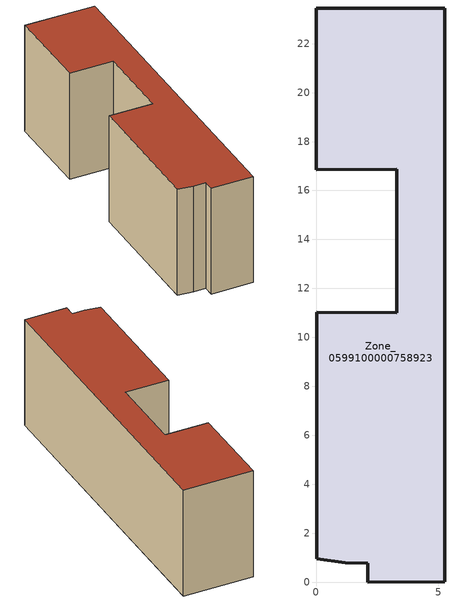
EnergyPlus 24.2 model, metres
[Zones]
Zone_0599100000758923
 floor ground (C_G): 1.19,0.78 0.02,0.94 0.02,11.02 3.3,11 3.29,16.86 0.01,16.86 0,23.46 5.26,23.46 5.26,0 2.11,0 2.1,0.77 z0
 wall outside (C_F): 5.26,0 5.26,23.46 0,23.46 0.01,16.86 3.29,16.86 3.3,11 0.02,11.02 0.02,0.94 1.19,0.78 2.1,0.77 2.11,0 5.26,0 z0:8.49
 roof outside (C_R): 1.19,0.78 2.1,0.77 2.11,0 5.26,0 5.26,23.46 0,23.46 0.01,16.86 3.29,16.86 3.3,11 0.02,11.02 0.02,0.94 z8.49
[BUILDING]
Pand.0599100000758923: North Axis=0; Terrain=City; Loads Convergence Tolerance Value=0.04; Temperature Convergence Tolerance Value=0.4; Solar Distribution=FullExterior; Maximum Number of Warmup Days=25; Minimum Number of Warmup Days=1
[Site:Location]
Rotterdam.The.Hague.AP_ZH_NLD Design_Conditions: Latitude=51.96; Longitude=4.45; Time Zone=1; Elevation=-4.5
[SITE:GROUNDTEMPERATURE:BUILDINGSURFACE]
18, 18, 18, 18, 18, 18, 18, 18, 18, 18, 18, 18
[MATERIAL] Thermal Absorptance=0.9; Solar Absorptance=0.7; Visible Absorptance=0.7
Name | Roughness | Thickness | Conductivity | Density | Specific Heat
G.TC.1992-2005 | MediumSmooth | 0.15 | 0.06 | 540 | 1210
F.TC.1992-2005 | Rough | 0.3 | 0.12 | 1920 | 840
R.TC.1992-2005 | MediumRough | 0.2 | 0.08 | 1500 | 1000
[CONSTRUCTION]
C_G: G.TC.1992-2005
C_F: F.TC.1992-2005
C_R: R.TC.1992-2005
[ZONE]
Zone_0599100000758923: Type=1; Multiplier=1; Ceiling Height=Autocalculate; Volume=Autocalculate; Floor Area=autocalculate; Part of Total Floor Area=Yes
[ZONEINFILTRATION:DESIGNFLOWRATE]
Infil_Zone_0599100000758923: Zone or ZoneList or Space or SpaceList=Zone_0599100000758923; Schedule=AlwaysOn; Design Flow Rate Calculation Method=Flow/Area; Flow Rate per Floor Area=0.0015; Constant Term Coefficient=1; Temperature Term Coefficient=0; Velocity Term Coefficient=0; Velocity Squared Term Coefficient=0
[HVACTEMPLATE:ZONE:IDEALLOADSAIRSYSTEM]
Zone_0599100000758923: Maximum Heating Supply Air Temperature=50; Minimum Cooling Supply Air Temperature=13; Maximum Heating Supply Air Humidity Ratio=0.0156; Minimum Cooling Supply Air Humidity Ratio=0.0077; Heating Limit=NoLimit; Cooling Limit=NoLimit; Dehumidification Control Type=ConstantSensibleHeatRatio; Cooling Sensible Heat Ratio=0.7; Dehumidification Setpoint=60; Humidification Control Type=None; Humidification Setpoint=30; Outdoor Air Method=None; Outdoor Air Flow Rate per Person=0.00944; Outdoor Air Flow Rate per Zone Floor Area=0; Outdoor Air Flow Rate per Zone=0; Demand Controlled Ventilation Type=None; Outdoor Air Economizer Type=NoEconomizer; Heat Recovery Type=None; Sensible Heat Recovery Effectiveness=0.7; Latent Heat Recovery Effectiveness=0.65
[ZONECONTROL:THERMOSTAT]
ThermostatControl_Zone_0599100000758923: Zone or ZoneList=Zone_0599100000758923; Control Type Schedule=DualSetpointControlType; Control 1=Thermostat_Zone_0599100000758923; Temperature Difference Between Cutout And Setpoint=0
[THERMOSTATSETPOINT:DUALSETPOINT]
Thermostat_Zone_0599100000758923: Heating Setpoint Temperature Schedule=HeatingSetpoint_Zone_0599100000758923; Cooling Setpoint Temperature Schedule=CoolingSetpoint_Zone_0599100000758923
[SCHEDULE:COMPACT]
HeatingSetpoint_Zone_0599100000758923: Through: 12/31, For: AllDays, Until: 24:00, 21
CoolingSetpoint_Zone_0599100000758923: Through: 12/31, For: AllDays, Until: 24:00, 24
DualSetpointControlType: Through: 12/31, For: AllDays, Until: 24:00, 4
AlwaysOn: Through: 12/31, For: AllDays, Until: 24:00, 1
